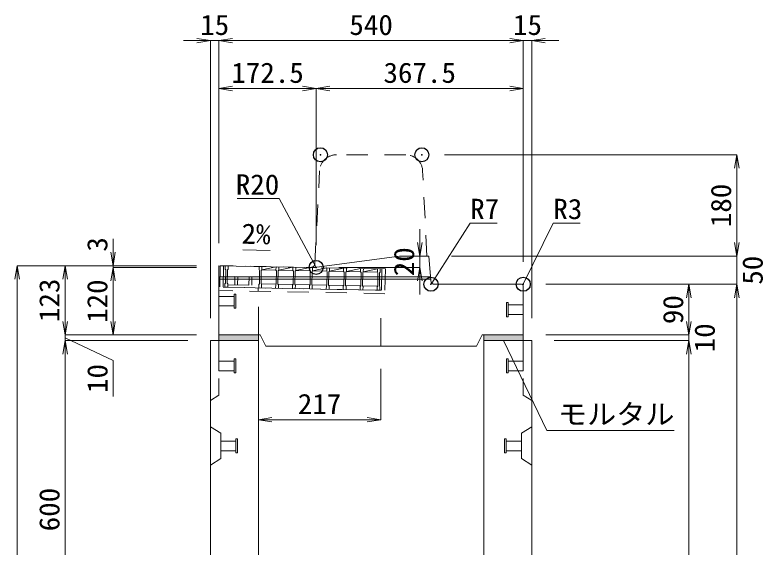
# Model space of a CAD drawing. Units: millimetres at full size. Extents: x -1809 to 57027, y -20349 to 17321.
# Drawn here: x 40936 to 42264, y -12513 to -11568 of the extents above; entities that cross this region are included whole.
import ezdxf
from ezdxf.enums import TextEntityAlignment as Align

# ---------------------------------------------------------------- set-up
doc = ezdxf.new("R2010")
doc.units = ezdxf.units.MM
doc.header["$LTSCALE"] = 50
doc.header["$PDMODE"] = 32
doc.header["$PDSIZE"] = 25
doc.linetypes.add('USER1', pattern=[2, 1, -1])
doc.linetypes.add('USER2', pattern=[1.35, 0.75, -0.6])
for name, color, linetype, lineweight in [('インサート', 3, 'USER2', 9), ('グレーチング', 7, 'USER2', 9), ('モルタル', 7, 'Continuous', 9), ('受枠', 3, 'USER2', 9), ('寸法線', 7, 'Continuous', 13), ('引出線', 4, 'Continuous', 13), ('本体', 2, 'Continuous', 13), ('目地', 132, 'Continuous', 9)]:
    doc.layers.add(name, color=color, linetype=linetype, lineweight=lineweight)
doc.layers.add('作業エリア', color=11, linetype='Continuous')
doc.styles.add('ＭＳ 明朝', font='')
doc.styles.get('ＭＳ 明朝').set_extended_font_data('MS Mincho')

# ---------------------------------------------------------------- blocks, each defined once
blk = doc.blocks.new('open_arrow')
at = {"color": 0, "linetype": 'Continuous', "lineweight": -2}
blk.add_lwpolyline([(7.5, 1.25), (0, 0), (7.5, -1.25)], dxfattribs=at)

msp = doc.modelspace()

# ---------------------------------------------------------------- hatches: boundary and pattern name
at = {"layer": 'モルタル'}
for points in [[(41368.24, -12146.05), (41368.24, -12136.05), (41298.24, -12136.05), (41298.24, -12146.05)], [(41838.24, -12146.05), (41838.24, -12136.05), (41768.24, -12136.05), (41768.24, -12146.05)]]:
    msp.add_hatch(color=256, dxfattribs=at).paths.add_polyline_path(points)

# ---------------------------------------------------------------- linework, layer by layer
at = {"layer": 'インサート'}
for p, q in [((41328.24, -12063.55), (41325.24, -12063.55)), ((41325.24, -12063.55), (41325.24, -12088.55)), ((41328.24, -12088.55), (41328.24, -12063.55)), ((41298.24, -12067.55), (41325.24, -12067.55)), ((41298.24, -12067.55), (41298.24, -12084.55)), ((41808.24, -12078.55), (41811.24, -12078.55)), ((41808.24, -12103.55), (41808.24, -12078.55)), ((41811.24, -12078.55), (41811.24, -12103.55)), ((41298.24, -12084.55), (41325.24, -12084.55)), ((41325.24, -12088.55), (41328.24, -12088.55)), ((41838.24, -12082.55), (41811.24, -12082.55)), ((41838.24, -12082.55), (41838.24, -12099.55)), ((41811.24, -12103.55), (41808.24, -12103.55)), ((41838.24, -12099.55), (41811.24, -12099.55)), ((41298.24, -12182.55), (41325.24, -12182.55)), ((41298.24, -12182.55), (41298.24, -12199.55)), ((41328.24, -12178.55), (41325.24, -12178.55)), ((41325.24, -12178.55), (41325.24, -12203.55)), ((41328.24, -12203.55), (41328.24, -12178.55)), ((41808.24, -12178.55), (41811.24, -12178.55)), ((41808.24, -12203.55), (41808.24, -12178.55)), ((41811.24, -12178.55), (41811.24, -12203.55)), ((41838.24, -12182.55), (41811.24, -12182.55)), ((41838.24, -12182.55), (41838.24, -12199.55)), ((41298.24, -12199.55), (41325.24, -12199.55)), ((41325.24, -12203.55), (41328.24, -12203.55)), ((41811.24, -12203.55), (41808.24, -12203.55)), ((41838.24, -12199.55), (41811.24, -12199.55)), ((41301.44, -12324.55), (41328.44, -12324.55)), ((41301.44, -12324.55), (41301.44, -12341.55)), ((41331.44, -12320.55), (41328.44, -12320.55)), ((41328.44, -12320.55), (41328.44, -12345.55)), ((41331.44, -12345.55), (41331.44, -12320.55)), ((41805.04, -12320.55), (41808.04, -12320.55)), ((41805.04, -12345.55), (41805.04, -12320.55)), ((41808.04, -12320.55), (41808.04, -12345.55)), ((41835.04, -12324.55), (41808.04, -12324.55)), ((41835.04, -12324.55), (41835.04, -12341.55)), ((41301.44, -12341.55), (41328.44, -12341.55)), ((41835.04, -12341.55), (41808.04, -12341.55)), ((41328.44, -12345.55), (41331.44, -12345.55)), ((41808.04, -12345.55), (41805.04, -12345.55))]:
    msp.add_line(p, q, dxfattribs=at)
at = {"layer": 'グレーチング'}
for p, q in [((41309.53, -12013.27), (41309.41, -12019.27)), ((41309.41, -12019.27), (41310.39, -12020.29)), ((41584.48, -12018.59), (41309.53, -12013.27)), ((41310.39, -12020.29), (41309.93, -12044.29)), ((41313.39, -12020.35), (41312.93, -12044.34)), ((41314.41, -12019.37), (41313.39, -12020.35)), ((41314.53, -12013.37), (41314.41, -12019.37)), ((41369.52, -12014.43), (41369.4, -12020.43)), ((41369.4, -12020.43), (41370.38, -12021.45)), ((41370.38, -12021.45), (41369.92, -12045.45)), ((41373.38, -12021.51), (41372.92, -12045.5)), ((41374.4, -12020.53), (41373.38, -12021.51)), ((41374.52, -12014.53), (41374.4, -12020.53)), ((41374.4, -12020.53), (41399.51, -12015.01)), ((41374.4, -12020.53), (41399.4, -12021.01)), ((41399.51, -12015.01), (41399.4, -12021.01)), ((41399.4, -12021.01), (41400.38, -12022.03)), ((41400.38, -12022.03), (41399.91, -12046.03)), ((41403.38, -12022.09), (41402.91, -12046.09)), ((41404.39, -12021.11), (41403.38, -12022.09)), ((41404.51, -12015.11), (41404.39, -12021.11)), ((41404.39, -12021.11), (41429.51, -12015.59)), ((41404.39, -12021.11), (41429.39, -12021.59)), ((41429.51, -12015.59), (41429.39, -12021.59)), ((41429.39, -12021.59), (41430.37, -12022.61)), ((41430.37, -12022.61), (41429.91, -12046.61)), ((41433.37, -12022.67), (41432.91, -12046.67)), ((41434.39, -12021.69), (41433.37, -12022.67)), ((41434.51, -12015.69), (41434.39, -12021.69)), ((41434.39, -12021.69), (41459.5, -12016.17)), ((41434.39, -12021.69), (41459.38, -12022.17)), ((41459.5, -12016.17), (41459.38, -12022.17)), ((41459.38, -12022.17), (41460.36, -12023.19)), ((41460.36, -12023.19), (41459.9, -12047.19)), ((41463.36, -12023.25), (41462.9, -12047.25)), ((41464.38, -12022.27), (41463.36, -12023.25)), ((41464.5, -12016.27), (41464.38, -12022.27)), ((41464.38, -12022.27), (41489.49, -12016.76)), ((41464.38, -12022.27), (41489.38, -12022.75)), ((41489.49, -12016.76), (41489.38, -12022.75)), ((41489.38, -12022.75), (41490.36, -12023.77)), ((41490.36, -12023.77), (41489.89, -12047.77)), ((41493.36, -12023.83), (41492.89, -12047.83)), ((41494.38, -12022.85), (41493.36, -12023.83)), ((41494.49, -12016.85), (41494.38, -12022.85)), ((41494.38, -12022.85), (41519.49, -12017.34)), ((41494.38, -12022.85), (41519.37, -12023.33)), ((41519.49, -12017.34), (41519.37, -12023.33)), ((41519.37, -12023.33), (41520.35, -12024.35)), ((41520.35, -12024.35), (41519.89, -12048.35)), ((41523.35, -12024.41), (41522.89, -12048.41)), ((41524.37, -12023.43), (41523.35, -12024.41)), ((41524.49, -12017.43), (41524.37, -12023.43)), ((41524.37, -12023.43), (41549.48, -12017.92)), ((41524.37, -12023.43), (41549.37, -12023.92)), ((41549.48, -12017.92), (41549.37, -12023.92)), ((41549.37, -12023.92), (41550.35, -12024.93)), ((41550.35, -12024.93), (41549.88, -12048.93)), ((41553.35, -12024.99), (41552.88, -12048.99)), ((41554.37, -12024.01), (41553.35, -12024.99)), ((41554.48, -12018.01), (41554.37, -12024.01)), ((41554.37, -12024.01), (41579.48, -12018.5)), ((41554.37, -12024.01), (41579.36, -12024.5)), ((41579.48, -12018.5), (41579.36, -12024.5)), ((41579.36, -12024.5), (41580.34, -12025.51)), ((41580.34, -12025.51), (41579.88, -12049.51)), ((41583.34, -12025.57), (41582.88, -12049.57)), ((41584.36, -12024.59), (41583.34, -12025.57)), ((41584.48, -12018.59), (41584.36, -12024.59)), ((41326.67, -12032.11), (41326.38, -12047.1)), ((41326.67, -12032.11), (41356.66, -12032.69)), ((41331.67, -12032.2), (41331.38, -12047.2)), ((41351.66, -12032.59), (41351.37, -12047.59)), ((41356.66, -12032.69), (41356.37, -12047.68)), ((41308.79, -12051.26), (41308.91, -12045.27)), ((41583.74, -12056.59), (41308.79, -12051.26)), ((41308.91, -12045.27), (41309.93, -12044.29)), ((41313.91, -12045.36), (41312.93, -12044.34)), ((41313.79, -12051.36), (41313.91, -12045.36)), ((41313.88, -12046.86), (41368.87, -12047.93)), ((41368.78, -12052.43), (41368.9, -12046.43)), ((41368.9, -12046.43), (41369.92, -12045.45)), ((41372.92, -12045.5), (41399.91, -12046.03)), ((41373.9, -12046.52), (41372.92, -12045.5)), ((41373.78, -12052.52), (41373.9, -12046.52)), ((41398.78, -12053.01), (41398.89, -12047.01)), ((41398.89, -12047.01), (41399.91, -12046.03)), ((41403.89, -12047.1), (41402.91, -12046.09)), ((41402.91, -12046.09), (41429.91, -12046.61)), ((41403.78, -12053.1), (41403.89, -12047.1)), ((41428.77, -12053.59), (41428.89, -12047.59)), ((41428.89, -12047.59), (41429.91, -12046.61)), ((41433.89, -12047.68), (41432.91, -12046.67)), ((41432.91, -12046.67), (41459.9, -12047.19)), ((41433.77, -12053.68), (41433.89, -12047.68)), ((41458.76, -12054.17), (41458.88, -12048.17)), ((41458.88, -12048.17), (41459.9, -12047.19)), ((41463.88, -12048.27), (41462.9, -12047.25)), ((41462.9, -12047.25), (41489.89, -12047.77)), ((41463.76, -12054.26), (41463.88, -12048.27)), ((41488.76, -12054.75), (41488.88, -12048.75)), ((41488.88, -12048.75), (41489.89, -12047.77)), ((41493.87, -12048.85), (41492.89, -12047.83)), ((41492.89, -12047.83), (41519.89, -12048.35)), ((41493.76, -12054.84), (41493.87, -12048.85)), ((41518.75, -12055.33), (41518.87, -12049.33)), ((41518.87, -12049.33), (41519.89, -12048.35)), ((41523.87, -12049.43), (41522.89, -12048.41)), ((41522.89, -12048.41), (41549.88, -12048.93)), ((41523.75, -12055.43), (41523.87, -12049.43)), ((41548.75, -12055.91), (41548.86, -12049.91)), ((41548.86, -12049.91), (41549.88, -12048.93)), ((41552.88, -12048.99), (41579.88, -12049.51)), ((41553.86, -12050.01), (41552.88, -12048.99)), ((41553.75, -12056.01), (41553.86, -12050.01)), ((41578.74, -12056.49), (41578.86, -12050.49)), ((41578.86, -12050.49), (41579.88, -12049.51)), ((41583.86, -12050.59), (41582.88, -12049.57)), ((41583.74, -12056.59), (41583.86, -12050.59))]:
    msp.add_line(p, q, dxfattribs=at)
at = {"layer": 'モルタル'}
for points in [[(41298.24, -12136.05), (41368.24, -12136.05), (41368.24, -12146.05), (41298.24, -12146.05)], [(41768.24, -12136.05), (41838.24, -12136.05), (41838.24, -12146.05), (41768.24, -12146.05)]]:
    msp.add_lwpolyline(points, close=True, dxfattribs=at)
at = {"layer": '作業エリア'}
for p in [(41478.24, -11816.05), (41658.24, -11816.05), (41470.74, -12016.05), (41674.49, -12046.05), (41838.24, -12046.05)]:
    msp.add_point(p, dxfattribs=at)
at = {"layer": '受枠'}
for p, q in [((41300.53, -12013.1), (41299.68, -12057.09)), ((41593.48, -12018.77), (41300.53, -12013.1)), ((41306.53, -12013.21), (41305.79, -12051.21)), ((41587.48, -12018.65), (41586.74, -12056.64)), ((41593.48, -12018.77), (41592.62, -12062.76)), ((41305.79, -12051.21), (41586.74, -12056.64)), ((41592.62, -12062.76), (41299.68, -12057.09)), ((41367.78, -12052.41), (41367.67, -12058.41))]:
    msp.add_line(p, q, dxfattribs=at)
at = {"layer": '寸法線'}
for p, q in [((41346.24, -11613.38), (41235.24, -11613.38)), ((41283.24, -12106.03), (41283.24, -11613.38)), ((41298.24, -11613.38), (41838.24, -11613.38)), ((41298.24, -11973.03), (41298.24, -11613.38)), ((41298.24, -11973.03), (41298.24, -11613.38)), ((41790.24, -11613.38), (41901.24, -11613.38)), ((41838.24, -12006.03), (41838.24, -11613.38)), ((41838.24, -12006.03), (41838.24, -11613.38)), ((41853.24, -12106.03), (41853.24, -11613.38)), ((41470.74, -11698.38), (41298.24, -11698.38)), ((41298.24, -11973.03), (41298.24, -11698.38)), ((41470.74, -11976.03), (41470.74, -11698.38)), ((41470.74, -11698.38), (41838.24, -11698.38)), ((41470.74, -11976.03), (41470.74, -11698.38)), ((41838.24, -12006.03), (41838.24, -11698.38)), ((41698.26, -11816.05), (42217.02, -11816.05)), ((42217.02, -11996.05), (42217.02, -11816.05)), ((41654.6, -12064.05), (41654.6, -11948.05)), ((42217.02, -11948.05), (42217.02, -12094.05)), ((41110.3, -11965.05), (41110.3, -12064.05)), ((41654.6, -11996.05), (41658.76, -11996.05)), ((41710.76, -11996.05), (42217.02, -11996.05)), ((41710.76, -11996.05), (42217.02, -11996.05)), ((40940.3, -13496.05), (40940.3, -12013.05)), ((41258.22, -12013.05), (40940.3, -12013.05)), ((41025.3, -12013.05), (41025.3, -12136.05)), ((41258.22, -12013.05), (41025.3, -12013.05)), ((41258.22, -12013.05), (41110.3, -12013.05)), ((41258.22, -12016.05), (41110.3, -12016.05)), ((41110.3, -12016.05), (41110.3, -12136.05)), ((41258.22, -12016.05), (41110.3, -12016.05)), ((41510.76, -12016.05), (41654.6, -12016.05)), ((41878.26, -12046.05), (42132.02, -12046.05)), ((41878.26, -12046.05), (42217.02, -12046.05)), ((41878.26, -12046.05), (42217.02, -12046.05)), ((42132.02, -12046.05), (42132.02, -12136.05)), ((42217.02, -12046.05), (42217.02, -13496.05)), ((41025.3, -12088.05), (41025.3, -12194.05)), ((42132.02, -12088.05), (42132.02, -12194.05)), ((41258.22, -12136.05), (41025.3, -12136.05)), ((41258.22, -12136.05), (41025.3, -12136.05)), ((41025.3, -12141.05), (41110.51, -12181.26)), ((41258.22, -12136.05), (41110.3, -12136.05)), ((41878.26, -12136.05), (42132.02, -12136.05)), ((41878.26, -12136.05), (42132.02, -12136.05)), ((41243.22, -12146.05), (41025.3, -12146.05)), ((41025.3, -12146.05), (41025.3, -12746.05)), ((41243.22, -12146.05), (41025.3, -12146.05)), ((41893.26, -12146.05), (42132.02, -12146.05)), ((41893.26, -12146.05), (42132.02, -12146.05)), ((42132.02, -12146.05), (42132.02, -13496.05)), ((41110.51, -12181.26), (41110.51, -12245.32)), ((41585.24, -12196.07), (41585.24, -12286.56)), ((41368.24, -12286.56), (41585.24, -12286.56))]:
    msp.add_line(p, q, dxfattribs=at)
at = {"layer": '引出線'}
for points in [[(41470.74, -12016.01), (41405.34, -11893.94), (41330.67, -11893.94)], [(41676.22, -12044.19), (41743.97, -11937.41), (41791.9, -11937.41)], [(41837.36, -12046.93), (41891.52, -11937.41), (41939.25, -11937.41)], [(41389.27, -11985.86), (41340.53, -11984.89), (41389.27, -11985.86)], [(41803.24, -12146.05), (41879.95, -12305.82), (42105.87, -12305.82)]]:
    msp.add_lwpolyline(points, dxfattribs=at)
at = {"layer": '本体', "linetype": 'USER2', "lineweight": 9}
for p, q in [((41629.7, -11816.05), (41506.78, -11816.05)), ((41468.57, -12009.4), (41476.82, -11844.56)), ((41667.24, -11996.05), (41659.67, -11844.56)), ((41298.24, -12146.05), (41298.24, -12243.05)), ((41838.24, -12146.05), (41838.24, -12243.05)), ((41298.24, -12243.05), (41283.24, -12252.55)), ((41838.24, -12243.05), (41853.24, -12252.55))]:
    msp.add_line(p, q, dxfattribs=at)
at = {"layer": '本体'}
for p, q in [((41618.74, -11996.05), (41472.07, -12015.87)), ((41670.74, -11996.05), (41618.74, -11996.05)), ((41674.01, -12039.58), (41670.74, -11996.05)), ((41298.24, -12136.05), (41298.24, -12013.05)), ((41453.24, -12016.05), (41298.24, -12013.05)), ((41453.24, -12016.05), (41469.4, -12016.05)), ((41835.24, -12046.05), (41680.99, -12046.05)), ((41838.24, -12136.05), (41838.24, -12049.05)), ((41371.24, -12136.05), (41298.24, -12136.05)), ((41371.24, -12136.05), (41381.24, -12156.05)), ((41765.24, -12136.05), (41755.24, -12156.05)), ((41838.24, -12136.05), (41765.24, -12136.05)), ((41283.24, -12146.05), (41283.24, -13496.05)), ((41368.24, -12146.05), (41283.24, -12146.05)), ((41368.24, -12146.05), (41368.24, -12652.02)), ((41755.24, -12156.05), (41381.24, -12156.05)), ((41768.24, -12652.02), (41768.24, -12146.05)), ((41853.24, -12146.05), (41768.24, -12146.05)), ((41853.24, -13496.05), (41853.24, -12146.05))]:
    msp.add_line(p, q, dxfattribs=at)
at = {"layer": '本体', "linetype": 'USER1'}
for p, q in [((41368.24, -12136.05), (41368.24, -12052.42)), ((41585.24, -12156.05), (41585.24, -12056.62))]:
    msp.add_line(p, q, dxfattribs=at)
at = {"layer": '本体', "lineweight": 9}
for p, q in [((41283.24, -12299.05), (41301.44, -12310.55)), ((41853.24, -12299.05), (41835.04, -12310.55)), ((41301.44, -12310.55), (41301.44, -12355.55)), ((41835.04, -12310.55), (41835.04, -12355.55)), ((41283.24, -12367.05), (41301.44, -12355.55)), ((41853.24, -12367.05), (41835.04, -12355.55))]:
    msp.add_line(p, q, dxfattribs=at)
at = {"layer": '本体', "linetype": 'USER2', "lineweight": 9}
for centre, radius, start, end in [((41506.78, -11846.05), 30, 90, 177.13759), ((41629.7, -11846.05), 30, 2.86241, 90), ((41461.58, -12009.05), 7, 270, 357.13759)]:
    msp.add_arc(centre, radius, start, end, dxfattribs=at)
at = {"layer": '本体'}
for centre, radius, start, end in [((41469.4, -11996.05), 20, 270, 277.69605), ((41680.99, -12039.05), 7, 184.28915, 270), ((41835.24, -12049.05), 3, 0, 90)]:
    msp.add_arc(centre, radius, start, end, dxfattribs=at)
at = {"layer": '目地'}
for p, q in [((41298.24, -12033.05), (41673.52, -12033.05)), ((41298.24, -12037.05), (41673.82, -12037.05))]:
    msp.add_line(p, q, dxfattribs=at)

# ---------------------------------------------------------------- block references
at = {"layer": '寸法線', "xscale": 3.2, "yscale": 3.2}
for p, rotation in [((41283.24, -11613.38), 180), ((41838.24, -11613.38), 180), ((41838.24, -11613.38), 180), ((41470.74, -11698.38), 180), ((41838.24, -11698.38), 180), ((42217.02, -11816.05), 270), ((41654.6, -11996.05), 90), ((42217.02, -11996.05), 90), ((42217.02, -11996.05), 90), ((41110.3, -12013.05), 90), ((40940.3, -12013.05), 270), ((41025.3, -12013.05), 270), ((41110.3, -12016.05), 270), ((41110.3, -12016.05), 270), ((41654.6, -12016.05), 270), ((42132.02, -12046.05), 270), ((42217.02, -12046.05), 270), ((42217.02, -12046.05), 270), ((41025.3, -12136.05), 90), ((41025.3, -12136.05), 90), ((41110.3, -12136.05), 90), ((42132.02, -12136.05), 90), ((42132.02, -12136.05), 90), ((41025.3, -12146.05), 270), ((41025.3, -12146.05), 270), ((42132.02, -12146.05), 270), ((42132.02, -12146.05), 270), ((41585.24, -12286.56), 180)]:
    msp.add_blockref('open_arrow', p, dxfattribs=dict(at, rotation=rotation))
for p in [(41298.24, -11613.38), (41298.24, -11613.38), (41853.24, -11613.38), (41298.24, -11698.38), (41470.74, -11698.38), (41368.24, -12286.56)]:
    msp.add_blockref('open_arrow', p, dxfattribs=at)
at = {"layer": '引出線', "xscale": 0.0533, "yscale": 0.0533}
for p, rotation in [((41389.27, -11985.86), 178.9), ((41470.74, -12016.01), 118.2), ((41676.22, -12044.19), 57.6), ((41837.36, -12046.93), 63.7), ((41803.24, -12146.05), 295.6)]:
    msp.add_blockref('open_arrow', p, dxfattribs=dict(at, rotation=rotation))

# ---------------------------------------------------------------- texts
at = {"layer": '寸法線', "style": 'ＭＳ 明朝', "width": 1.05}
for s, p in [('15', (41290.74, -11585.36)), ('540', (41568.24, -11585.36)), ('15', (41845.74, -11585.36)), ('172.5', (41384.49, -11670.36)), ('367.5', (41654.49, -11670.36)), ('217', (41476.74, -12258.54))]:
    msp.add_text(s, height=36.03, dxfattribs=at).set_placement(p, align=Align.MIDDLE_CENTER)
for s, p in [('180', (42189, -11906.05)), ('3', (41082.3, -11975.23)), ('20', (41626.58, -12006.05)), ('50', (42245.04, -12021.05)), ('123', (40997.28, -12074.55)), ('120', (41082.28, -12076.05)), ('90', (42104, -12091.05)), ('10', (42160.04, -12141.05)), ('10', (41082.49, -12213.29)), ('600', (40997.28, -12446.05))]:
    msp.add_text(s, height=36.03, rotation=90, dxfattribs=at).set_placement(p, align=Align.MIDDLE_CENTER)
at = {"layer": '引出線', "style": 'ＭＳ 明朝', "width": 1.05}
msp.add_text('R20', height=36.03, dxfattribs=at).set_placement((41405.34, -11850.74), align=Align.TOP_RIGHT)
for s, p in [('R7', (41743.97, -11894.21)), ('R3', (41891.52, -11894.21)), ('モルタル', (41899.95, -12258.72))]:
    msp.add_text(s, height=36.03, dxfattribs=at).set_placement(p, align=Align.TOP_LEFT)
msp.add_text('2%', height=36.03, rotation=358.854, dxfattribs=at).set_placement((41390.21, -11938.97), align=Align.TOP_RIGHT)

doc.saveas('drawing.dxf')
